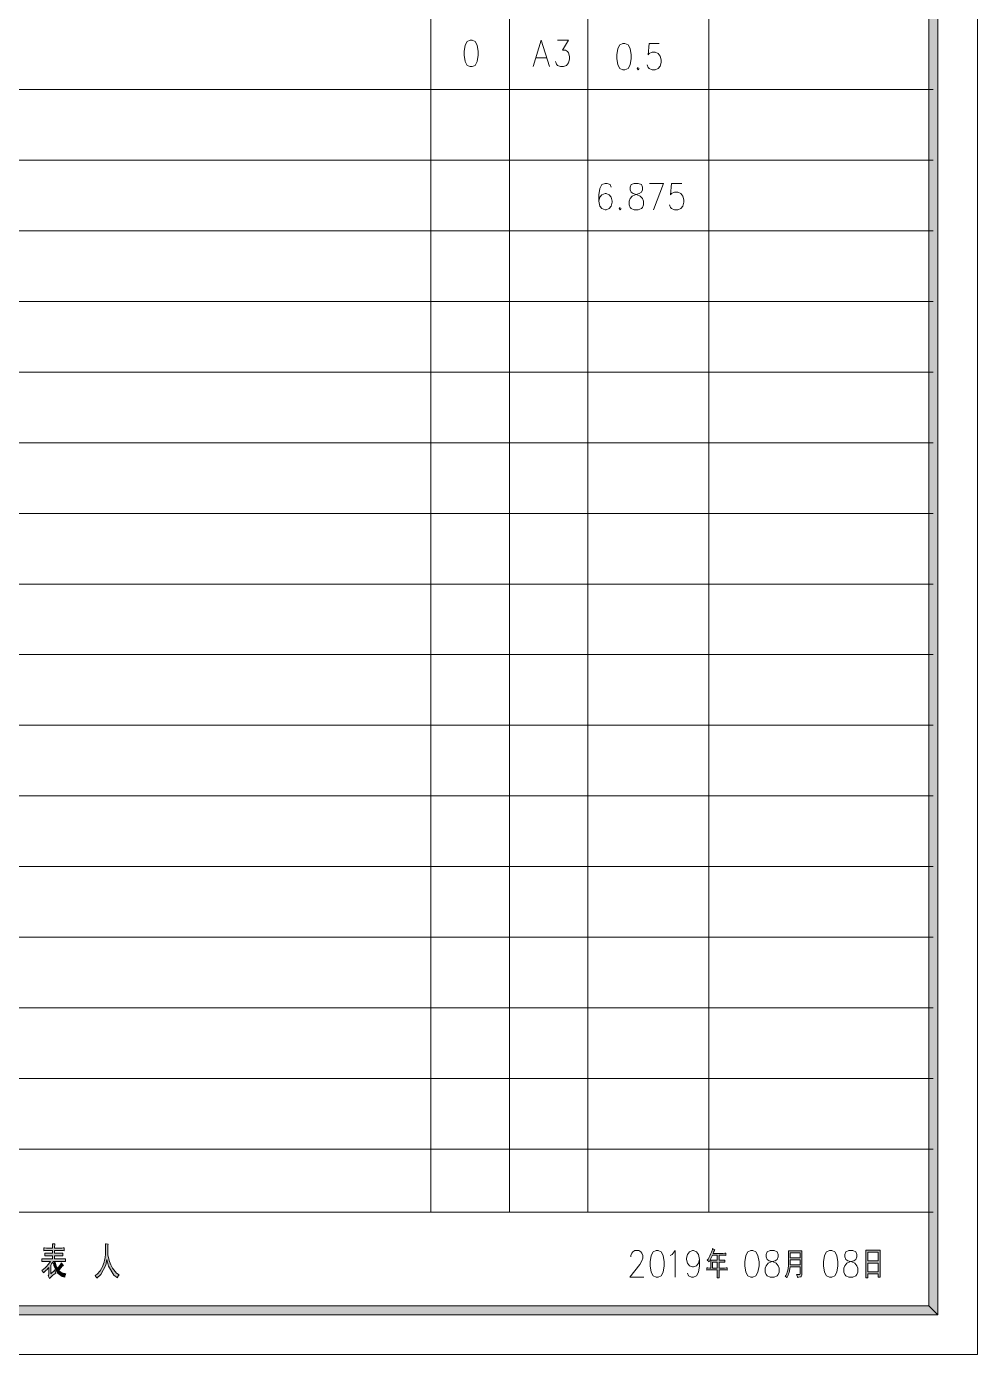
# Model space of a CAD drawing. Header units: millimetres. Extents: x 0 to 207, y 0 to 293.
# Drawn here: x 100.8 to 206.9, y 0 to 148.2 of the extents above; entities that cross this region are included whole.
import ezdxf

# ---------------------------------------------------------------- set-up
doc = ezdxf.new("R2010")
doc.units = ezdxf.units.MM

msp = doc.modelspace()

# ---------------------------------------------------------------- hatches: boundary and pattern name
h = msp.add_hatch(color=0)
h.dxf.hatch_style = 2
h.paths.add_polyline_path([(202.483861, 4.434417), (201.499611, 5.418667), (201.499611, 287.224611), (202.483861, 288.208861)])
h = msp.add_hatch(color=0)
h.dxf.hatch_style = 2
h.paths.add_polyline_path([(103.730778, 11.867444), (103.730778, 11.976806), (103.72725, 12.216694), (103.720194, 12.35075), (103.988306, 12.35075), (103.974194, 12.248444), (103.963611, 12.008556), (103.963611, 11.867444), (104.672694, 11.867444), (104.753833, 11.867444), (104.930222, 11.878028), (105.021944, 11.885083), (105.021944, 11.567583), (104.930222, 11.585222), (104.760889, 11.602861), (104.683278, 11.602861), (103.963611, 11.602861), (103.963611, 11.285361), (104.535111, 11.285361), (104.626833, 11.285361), (104.80675, 11.295944), (104.894944, 11.303), (104.894944, 11.003139), (104.813806, 11.013722), (104.633889, 11.020778), (104.535111, 11.020778), (103.963611, 11.020778), (103.963611, 10.657417), (104.789111, 10.657417), (104.894944, 10.657417), (105.0925, 10.664472), (105.184222, 10.671528), (105.184222, 10.357556), (105.096028, 10.375194), (104.905528, 10.389306), (104.799694, 10.389306), (103.79075, 10.389306), (103.748417, 10.315222), (103.621417, 10.107083), (103.533222, 9.976556), (103.533222, 9.013472), (103.639056, 9.094611), (103.871889, 9.30275), (103.998889, 9.426222), (104.009472, 9.327444), (104.051806, 9.154583), (104.080028, 9.076972), (103.970667, 9.002889), (103.769583, 8.847667), (103.677861, 8.763), (103.589667, 8.678333), (103.452083, 8.537222), (103.406222, 8.480778), (103.360361, 8.565444), (103.279222, 8.713611), (103.243944, 8.780639), (103.28275, 8.819444), (103.318028, 9.013472), (103.3145, 9.161639), (103.3145, 9.694333), (103.243944, 9.609667), (103.099306, 9.457972), (103.021694, 9.387417), (102.947611, 9.316861), (102.788861, 9.179278), (102.707722, 9.11225), (102.672444, 9.186333), (102.587778, 9.327444), (102.534861, 9.394472), (102.672444, 9.475611), (102.951139, 9.701389), (103.085194, 9.8425), (103.222778, 9.983611), (103.430917, 10.258778), (103.497944, 10.389306), (102.954667, 10.389306), (102.841778, 10.389306), (102.626583, 10.375194), (102.524278, 10.357556), (102.524278, 10.671528), (102.591306, 10.664472), (102.824139, 10.657417), (102.986417, 10.657417), (103.730778, 10.657417), (103.730778, 11.020778), (103.208667, 11.020778), (103.109889, 11.020778), (102.947611, 11.013722), (102.884111, 11.003139), (102.884111, 11.303), (102.975833, 11.295944), (103.138111, 11.285361), (103.208667, 11.285361), (103.730778, 11.285361), (103.730778, 11.602861), (103.152222, 11.602861), (103.039333, 11.602861), (102.83825, 11.585222), (102.743, 11.567583), (102.743, 11.902722), (102.831194, 11.885083), (103.064028, 11.867444), (103.208667, 11.867444)])
h = msp.add_hatch(color=0)
h.dxf.hatch_style = 2
h.paths.add_polyline_path([(108.475639, 8.79475), (108.701417, 8.9535), (109.054194, 9.345083), (109.181194, 9.577917), (109.311722, 9.81075), (109.488111, 10.287), (109.5375, 10.530417), (109.586889, 10.777361), (109.643333, 11.232444), (109.646861, 11.444111), (109.653917, 11.655778), (109.646861, 12.100278), (109.636278, 12.333111), (109.699778, 12.326056), (109.844417, 12.308417), (109.925556, 12.301361), (109.907917, 12.167306), (109.890278, 11.892139), (109.890278, 11.751028), (109.890278, 11.609917), (109.904389, 11.285361), (109.914972, 11.105444), (109.925556, 10.922), (110.091361, 10.368139), (110.246583, 10.00125), (110.401806, 9.630833), (110.849833, 9.076972), (111.146167, 8.897056), (111.079139, 8.79475), (110.983889, 8.628944), (110.962722, 8.565444), (110.5535, 8.847667), (109.974944, 9.867194), (109.798556, 10.6045), (109.682139, 9.951861), (109.117694, 8.904111), (108.673194, 8.512528), (108.637917, 8.579556), (108.539139, 8.720667)])
h = msp.add_hatch(color=0)
h.paths.add_polyline_path([(176.75225, 10.502194), (176.861611, 10.646833), (177.059167, 10.999611), (177.150889, 11.20775), (177.242611, 11.415889), (177.344917, 11.712222), (177.3555, 11.803944), (177.426056, 11.761611), (177.563639, 11.698111), (177.627139, 11.676944), (177.581278, 11.616972), (177.486028, 11.415889), (177.433111, 11.278306), (178.410306, 11.278306), (178.516139, 11.278306), (178.734861, 11.285361), (178.84775, 11.292417), (178.84775, 11.056056), (178.745444, 11.063111), (178.526722, 11.070167), (178.410306, 11.070167), (178.089278, 11.070167), (178.089278, 10.502194), (178.27625, 10.502194), (178.597278, 10.50925), (178.738389, 10.516306), (178.738389, 10.279944), (178.59375, 10.287), (178.269194, 10.294056), (178.089278, 10.294056), (178.089278, 9.644944), (178.583167, 9.644944), (178.692528, 9.644944), (178.890083, 9.652), (178.981806, 9.659056), (178.981806, 9.422694), (178.893611, 9.42975), (178.696056, 9.436806), (178.583167, 9.436806), (178.089278, 9.436806), (178.089278, 9.119306), (178.089278, 8.960556), (178.096333, 8.66775), (178.099861, 8.537222), (177.888194, 8.537222), (177.891722, 8.66775), (177.89525, 8.946444), (177.89525, 9.091083), (177.89525, 9.436806), (177.239083, 9.436806), (177.1015, 9.436806), (176.8475, 9.42975), (176.724028, 9.422694), (176.724028, 9.659056), (176.840444, 9.652), (177.06975, 9.644944), (177.179111, 9.644944), (177.179111, 9.913056), (177.175583, 10.343444), (177.172056, 10.502194), (177.89525, 10.502194), (177.89525, 11.070167), (177.344917, 11.070167), (177.242611, 10.847917), (177.059167, 10.488083), (176.978028, 10.3505), (176.925111, 10.414), (176.812222, 10.488083)])
h.paths.add_polyline_path([(177.89525, 9.644944), (177.89525, 10.294056), (177.362556, 10.294056), (177.362556, 9.644944)])
h = msp.add_hatch(color=0)
h.paths.add_polyline_path([(187.332056, 11.553472), (187.321472, 11.387667), (187.310889, 11.091333), (187.310889, 10.960806), (187.310889, 8.995833), (187.310889, 8.861778), (187.2615, 8.703028), (187.215639, 8.674806), (187.16625, 8.646583), (186.97575, 8.607778), (186.838167, 8.593667), (186.827583, 8.674806), (186.78525, 8.833556), (186.749972, 8.911167), (186.855806, 8.904111), (187.003972, 8.904111), (187.046306, 8.911167), (187.085111, 8.918222), (187.127444, 9.013472), (187.127444, 9.105194), (187.127444, 9.768417), (186.012667, 9.768417), (185.987972, 9.539111), (185.910361, 9.161639), (185.857444, 9.006417), (185.804528, 8.854722), (185.698694, 8.636), (185.645778, 8.565444), (185.606972, 8.614833), (185.508194, 8.681861), (185.45175, 8.703028), (185.529361, 8.801806), (185.652833, 9.031111), (185.698694, 9.168694), (185.744556, 9.30275), (185.804528, 9.567333), (185.815111, 9.701389), (185.825694, 9.831917), (185.839806, 10.121194), (185.839806, 10.279944), (185.839806, 10.89025), (185.839806, 11.041944), (185.83275, 11.373556), (185.829222, 11.553472)])
h.paths.add_polyline_path([(187.127444, 10.766778), (187.127444, 11.345333), (186.02325, 11.345333), (186.02325, 10.766778)])
h.paths.add_polyline_path([(187.127444, 9.990667), (187.127444, 10.558639), (186.02325, 10.558639), (186.02325, 9.990667)])
h = msp.add_hatch(color=0)
h.paths.add_polyline_path([(196.05625, 11.65225), (196.052722, 11.313583), (196.049194, 10.558639), (196.049194, 10.142361), (196.049194, 9.726083), (196.052722, 8.974667), (196.05625, 8.636), (195.834, 8.636), (195.834, 8.981722), (194.673361, 8.981722), (194.673361, 8.565444), (194.458167, 8.565444), (194.465222, 8.882944), (194.46875, 9.630833), (194.46875, 10.061222), (194.46875, 10.488083), (194.465222, 11.285361), (194.458167, 11.65225)])
h.paths.add_polyline_path([(195.834, 9.214556), (195.834, 10.198806), (194.673361, 10.198806), (194.673361, 9.214556)])
h.paths.add_polyline_path([(195.834, 10.431639), (195.834, 11.401778), (194.673361, 11.401778), (194.673361, 10.431639)])
h = msp.add_hatch(color=0)
h.dxf.hatch_style = 2
h.paths.add_polyline_path([(104.009472, 10.308167), (104.051806, 10.131778), (104.189389, 9.775472), (104.288167, 9.592028), (104.404583, 9.726083), (104.61625, 10.040056), (104.707972, 10.2235), (104.760889, 10.149417), (104.880833, 10.008306), (104.951389, 9.941278), (104.898472, 9.916583), (104.782056, 9.814278), (104.718556, 9.733139), (104.655056, 9.655528), (104.517472, 9.475611), (104.439861, 9.376833), (104.499833, 9.295694), (104.672694, 9.165167), (104.789111, 9.119306), (104.905528, 9.073444), (105.120722, 9.020528), (105.2195, 9.013472), (105.166583, 8.92175), (105.103083, 8.720667), (105.0925, 8.614833), (104.796167, 8.713611), (104.36225, 9.020528), (104.224667, 9.228667), (104.090611, 9.436806), (103.889528, 9.916583), (103.826028, 10.19175)])
h = msp.add_hatch(color=0)
h.dxf.hatch_style = 2
h.paths.add_polyline_path([(24.140583, 4.434417), (25.124833, 5.418667), (201.499611, 5.418667), (202.483861, 4.434417)])

# ---------------------------------------------------------------- linework, layer by layer
at = {"color": 0, "lineweight": 0}
for points in [[(0, 0), (206.918278, 0), (206.918278, 292.643278), (0, 292.643278)], [(202.483861, 4.434417), (201.499611, 5.418667), (201.499611, 287.224611), (202.483861, 288.208861)], [(150.322139, 146.660306), (149.983472, 146.519194), (149.757694, 146.095861), (149.644806, 145.393833), (149.644806, 144.9705), (149.757694, 144.268472), (149.983472, 143.845139), (150.322139, 143.704028), (150.544389, 143.704028), (150.883056, 143.845139), (151.108833, 144.268472), (151.221722, 144.9705), (151.221722, 145.393833), (151.108833, 146.095861), (150.883056, 146.519194), (150.544389, 146.660306)], [(167.371889, 146.296944), (167.03675, 146.155833), (166.810972, 145.7325), (166.698083, 145.030472), (166.698083, 144.607139), (166.810972, 143.901583), (167.03675, 143.481778), (167.371889, 143.340667), (167.597667, 143.340667), (167.936333, 143.481778), (168.162111, 143.901583), (168.275, 144.607139), (168.275, 145.030472), (168.162111, 145.7325), (167.936333, 146.155833), (167.597667, 146.296944)], [(168.631306, 130.672417), (168.296167, 130.534833), (168.183278, 130.252611), (168.183278, 129.970389), (168.296167, 129.688167), (168.521944, 129.547056), (168.969972, 129.405944), (169.308639, 129.264833), (169.534417, 128.986139), (169.647306, 128.703917), (169.647306, 128.280583), (169.534417, 127.998361), (169.421528, 127.85725), (169.082861, 127.719667), (168.631306, 127.719667), (168.296167, 127.85725), (168.183278, 127.998361), (168.070389, 128.280583), (168.070389, 128.703917), (168.183278, 128.986139), (168.409056, 129.264833), (168.744194, 129.405944), (169.19575, 129.547056), (169.421528, 129.688167), (169.534417, 129.970389), (169.534417, 130.252611), (169.421528, 130.534833), (169.082861, 130.672417)], [(103.730778, 11.867444), (103.730778, 11.976806), (103.72725, 12.216694), (103.720194, 12.35075), (103.988306, 12.35075), (103.974194, 12.248444), (103.963611, 12.008556), (103.963611, 11.867444), (104.672694, 11.867444), (104.753833, 11.867444), (104.930222, 11.878028), (105.021944, 11.885083), (105.021944, 11.567583), (104.930222, 11.585222), (104.760889, 11.602861), (104.683278, 11.602861), (103.963611, 11.602861), (103.963611, 11.285361), (104.535111, 11.285361), (104.626833, 11.285361), (104.80675, 11.295944), (104.894944, 11.303), (104.894944, 11.003139), (104.813806, 11.013722), (104.633889, 11.020778), (104.535111, 11.020778), (103.963611, 11.020778), (103.963611, 10.657417), (104.789111, 10.657417), (104.894944, 10.657417), (105.0925, 10.664472), (105.184222, 10.671528), (105.184222, 10.357556), (105.096028, 10.375194), (104.905528, 10.389306), (104.799694, 10.389306), (103.79075, 10.389306), (103.748417, 10.315222), (103.621417, 10.107083), (103.533222, 9.976556), (103.533222, 9.013472), (103.639056, 9.094611), (103.871889, 9.30275), (103.998889, 9.426222), (104.009472, 9.327444), (104.051806, 9.154583), (104.080028, 9.076972), (103.970667, 9.002889), (103.769583, 8.847667), (103.677861, 8.763), (103.589667, 8.678333), (103.452083, 8.537222), (103.406222, 8.480778), (103.360361, 8.565444), (103.279222, 8.713611), (103.243944, 8.780639), (103.28275, 8.819444), (103.318028, 9.013472), (103.3145, 9.161639), (103.3145, 9.694333), (103.243944, 9.609667), (103.099306, 9.457972), (103.021694, 9.387417), (102.947611, 9.316861), (102.788861, 9.179278), (102.707722, 9.11225), (102.672444, 9.186333), (102.587778, 9.327444), (102.534861, 9.394472), (102.672444, 9.475611), (102.951139, 9.701389), (103.085194, 9.8425), (103.222778, 9.983611), (103.430917, 10.258778), (103.497944, 10.389306), (102.954667, 10.389306), (102.841778, 10.389306), (102.626583, 10.375194), (102.524278, 10.357556), (102.524278, 10.671528), (102.591306, 10.664472), (102.824139, 10.657417), (102.986417, 10.657417), (103.730778, 10.657417), (103.730778, 11.020778), (103.208667, 11.020778), (103.109889, 11.020778), (102.947611, 11.013722), (102.884111, 11.003139), (102.884111, 11.303), (102.975833, 11.295944), (103.138111, 11.285361), (103.208667, 11.285361), (103.730778, 11.285361), (103.730778, 11.602861), (103.152222, 11.602861), (103.039333, 11.602861), (102.83825, 11.585222), (102.743, 11.567583), (102.743, 11.902722), (102.831194, 11.885083), (103.064028, 11.867444), (103.208667, 11.867444)], [(108.475639, 8.79475), (108.701417, 8.9535), (109.054194, 9.345083), (109.181194, 9.577917), (109.311722, 9.81075), (109.488111, 10.287), (109.5375, 10.530417), (109.586889, 10.777361), (109.643333, 11.232444), (109.646861, 11.444111), (109.653917, 11.655778), (109.646861, 12.100278), (109.636278, 12.333111), (109.699778, 12.326056), (109.844417, 12.308417), (109.925556, 12.301361), (109.907917, 12.167306), (109.890278, 11.892139), (109.890278, 11.751028), (109.890278, 11.609917), (109.904389, 11.285361), (109.914972, 11.105444), (109.925556, 10.922), (110.091361, 10.368139), (110.246583, 10.00125), (110.401806, 9.630833), (110.849833, 9.076972), (111.146167, 8.897056), (111.079139, 8.79475), (110.983889, 8.628944), (110.962722, 8.565444), (110.5535, 8.847667), (109.974944, 9.867194), (109.798556, 10.6045), (109.682139, 9.951861), (109.117694, 8.904111), (108.673194, 8.512528), (108.637917, 8.579556), (108.539139, 8.720667)], [(171.061944, 11.58875), (170.723278, 11.447639), (170.501028, 11.024306), (170.388139, 10.322278), (170.388139, 9.898944), (170.501028, 9.196917), (170.723278, 8.773583), (171.061944, 8.632472), (171.287722, 8.632472), (171.626389, 8.773583), (171.852167, 9.196917), (171.965056, 9.898944), (171.965056, 10.322278), (171.852167, 11.024306), (171.626389, 11.447639), (171.287722, 11.58875)], [(176.75225, 10.502194), (176.861611, 10.646833), (177.059167, 10.999611), (177.150889, 11.20775), (177.242611, 11.415889), (177.344917, 11.712222), (177.3555, 11.803944), (177.426056, 11.761611), (177.563639, 11.698111), (177.627139, 11.676944), (177.581278, 11.616972), (177.486028, 11.415889), (177.433111, 11.278306), (178.410306, 11.278306), (178.516139, 11.278306), (178.734861, 11.285361), (178.84775, 11.292417), (178.84775, 11.056056), (178.745444, 11.063111), (178.526722, 11.070167), (178.410306, 11.070167), (178.089278, 11.070167), (178.089278, 10.502194), (178.27625, 10.502194), (178.597278, 10.50925), (178.738389, 10.516306), (178.738389, 10.279944), (178.59375, 10.287), (178.269194, 10.294056), (178.089278, 10.294056), (178.089278, 9.644944), (178.583167, 9.644944), (178.692528, 9.644944), (178.890083, 9.652), (178.981806, 9.659056), (178.981806, 9.422694), (178.893611, 9.42975), (178.696056, 9.436806), (178.583167, 9.436806), (178.089278, 9.436806), (178.089278, 9.119306), (178.089278, 8.960556), (178.096333, 8.66775), (178.099861, 8.537222), (177.888194, 8.537222), (177.891722, 8.66775), (177.89525, 8.946444), (177.89525, 9.091083), (177.89525, 9.436806), (177.239083, 9.436806), (177.1015, 9.436806), (176.8475, 9.42975), (176.724028, 9.422694), (176.724028, 9.659056), (176.840444, 9.652), (177.06975, 9.644944), (177.179111, 9.644944), (177.179111, 9.913056), (177.175583, 10.343444), (177.172056, 10.502194), (177.89525, 10.502194), (177.89525, 11.070167), (177.344917, 11.070167), (177.242611, 10.847917), (177.059167, 10.488083), (176.978028, 10.3505), (176.925111, 10.414), (176.812222, 10.488083)], [(181.648806, 11.58875), (181.310139, 11.447639), (181.084361, 11.024306), (180.971472, 10.322278), (180.971472, 9.898944), (181.084361, 9.196917), (181.310139, 8.773583), (181.648806, 8.632472), (181.874583, 8.632472), (182.209722, 8.773583), (182.4355, 9.196917), (182.548389, 9.898944), (182.548389, 10.322278), (182.4355, 11.024306), (182.209722, 11.447639), (181.874583, 11.58875)], [(183.786639, 11.58875), (183.447972, 11.447639), (183.335083, 11.165417), (183.335083, 10.883194), (183.447972, 10.6045), (183.67375, 10.463389), (184.125306, 10.322278), (184.463972, 10.181167), (184.68975, 9.898944), (184.799111, 9.616722), (184.799111, 9.196917), (184.68975, 8.914694), (184.576861, 8.773583), (184.238194, 8.632472), (183.786639, 8.632472), (183.447972, 8.773583), (183.335083, 8.914694), (183.225722, 9.196917), (183.225722, 9.616722), (183.335083, 9.898944), (183.560861, 10.181167), (183.899528, 10.322278), (184.351083, 10.463389), (184.576861, 10.6045), (184.68975, 10.883194), (184.68975, 11.165417), (184.576861, 11.447639), (184.238194, 11.58875)], [(187.332056, 11.553472), (187.321472, 11.387667), (187.310889, 11.091333), (187.310889, 10.960806), (187.310889, 8.995833), (187.310889, 8.861778), (187.2615, 8.703028), (187.215639, 8.674806), (187.16625, 8.646583), (186.97575, 8.607778), (186.838167, 8.593667), (186.827583, 8.674806), (186.78525, 8.833556), (186.749972, 8.911167), (186.855806, 8.904111), (187.003972, 8.904111), (187.046306, 8.911167), (187.085111, 8.918222), (187.127444, 9.013472), (187.127444, 9.105194), (187.127444, 9.768417), (186.012667, 9.768417), (185.987972, 9.539111), (185.910361, 9.161639), (185.857444, 9.006417), (185.804528, 8.854722), (185.698694, 8.636), (185.645778, 8.565444), (185.606972, 8.614833), (185.508194, 8.681861), (185.45175, 8.703028), (185.529361, 8.801806), (185.652833, 9.031111), (185.698694, 9.168694), (185.744556, 9.30275), (185.804528, 9.567333), (185.815111, 9.701389), (185.825694, 9.831917), (185.839806, 10.121194), (185.839806, 10.279944), (185.839806, 10.89025), (185.839806, 11.041944), (185.83275, 11.373556), (185.829222, 11.553472)], [(187.127444, 10.766778), (187.127444, 11.345333), (186.02325, 11.345333), (186.02325, 10.766778)], [(187.127444, 9.990667), (187.127444, 10.558639), (186.02325, 10.558639), (186.02325, 9.990667)], [(190.429444, 11.58875), (190.094306, 11.447639), (189.868528, 11.024306), (189.755639, 10.322278), (189.755639, 9.898944), (189.868528, 9.196917), (190.094306, 8.773583), (190.429444, 8.632472), (190.655222, 8.632472), (190.993889, 8.773583), (191.219667, 9.196917), (191.332556, 9.898944), (191.332556, 10.322278), (191.219667, 11.024306), (190.993889, 11.447639), (190.655222, 11.58875)], [(192.570806, 11.58875), (192.232139, 11.447639), (192.11925, 11.165417), (192.11925, 10.883194), (192.232139, 10.6045), (192.457917, 10.463389), (192.909472, 10.322278), (193.248139, 10.181167), (193.470389, 9.898944), (193.583278, 9.616722), (193.583278, 9.196917), (193.470389, 8.914694), (193.3575, 8.773583), (193.022361, 8.632472), (192.570806, 8.632472), (192.232139, 8.773583), (192.11925, 8.914694), (192.006361, 9.196917), (192.006361, 9.616722), (192.11925, 9.898944), (192.345028, 10.181167), (192.683694, 10.322278), (193.13525, 10.463389), (193.3575, 10.6045), (193.470389, 10.883194), (193.470389, 11.165417), (193.3575, 11.447639), (193.022361, 11.58875)], [(196.05625, 11.65225), (196.052722, 11.313583), (196.049194, 10.558639), (196.049194, 10.142361), (196.049194, 9.726083), (196.052722, 8.974667), (196.05625, 8.636), (195.834, 8.636), (195.834, 8.981722), (194.673361, 8.981722), (194.673361, 8.565444), (194.458167, 8.565444), (194.465222, 8.882944), (194.46875, 9.630833), (194.46875, 10.061222), (194.46875, 10.488083), (194.465222, 11.285361), (194.458167, 11.65225)], [(195.834, 10.431639), (195.834, 11.401778), (194.673361, 11.401778), (194.673361, 10.431639)], [(104.009472, 10.308167), (104.051806, 10.131778), (104.189389, 9.775472), (104.288167, 9.592028), (104.404583, 9.726083), (104.61625, 10.040056), (104.707972, 10.2235), (104.760889, 10.149417), (104.880833, 10.008306), (104.951389, 9.941278), (104.898472, 9.916583), (104.782056, 9.814278), (104.718556, 9.733139), (104.655056, 9.655528), (104.517472, 9.475611), (104.439861, 9.376833), (104.499833, 9.295694), (104.672694, 9.165167), (104.789111, 9.119306), (104.905528, 9.073444), (105.120722, 9.020528), (105.2195, 9.013472), (105.166583, 8.92175), (105.103083, 8.720667), (105.0925, 8.614833), (104.796167, 8.713611), (104.36225, 9.020528), (104.224667, 9.228667), (104.090611, 9.436806), (103.889528, 9.916583), (103.826028, 10.19175)], [(177.89525, 9.644944), (177.89525, 10.294056), (177.362556, 10.294056), (177.362556, 9.644944)], [(195.834, 9.214556), (195.834, 10.198806), (194.673361, 10.198806), (194.673361, 9.214556)], [(24.140583, 4.434417), (25.124833, 5.418667), (201.499611, 5.418667), (202.483861, 4.434417)]]:
    msp.add_lwpolyline(points, close=True, dxfattribs=at)
for points in [[(145.923, 242.637028), (145.923, 15.889111)], [(154.696583, 242.637028), (154.696583, 15.889111)], [(163.470167, 242.637028), (163.470167, 15.889111)], [(176.949806, 242.637028), (176.949806, 15.889111)], [(157.360056, 143.704028), (158.259639, 146.660306), (159.16275, 143.704028)], [(160.062333, 146.660306), (161.300583, 146.660306), (160.626778, 145.534944), (160.961917, 145.534944), (161.187694, 145.393833), (161.300583, 145.252722), (161.413472, 144.829389), (161.413472, 144.550694), (161.300583, 144.127361), (161.074806, 143.845139), (160.739667, 143.704028), (160.401, 143.704028), (160.062333, 143.845139), (159.949444, 143.98625), (159.836556, 144.268472)], [(171.425306, 146.296944), (170.299944, 146.296944), (170.187056, 145.030472), (170.299944, 145.171583), (170.638611, 145.309167), (170.977278, 145.309167), (171.315944, 145.171583), (171.538194, 144.889361), (171.651083, 144.466028), (171.651083, 144.183806), (171.538194, 143.764), (171.315944, 143.481778), (170.977278, 143.340667), (170.638611, 143.340667), (170.299944, 143.481778), (170.187056, 143.622889), (170.074167, 143.901583)], [(157.698722, 144.688278), (158.824083, 144.688278)], [(169.061694, 143.622889), (168.948806, 143.481778), (169.061694, 143.340667), (169.174583, 143.481778)], [(25.124833, 141.149917), (201.9935, 141.149917)], [(25.124833, 133.265333), (201.9935, 133.265333)], [(166.041917, 130.252611), (165.929028, 130.534833), (165.593889, 130.672417), (165.368111, 130.672417), (165.029444, 130.534833), (164.803667, 130.1115), (164.690778, 129.405944), (164.690778, 128.703917), (164.803667, 128.139472), (165.029444, 127.85725), (165.368111, 127.719667), (165.481, 127.719667), (165.816139, 127.85725), (166.041917, 128.139472), (166.154806, 128.562806), (166.154806, 128.703917), (166.041917, 129.12725), (165.816139, 129.405944), (165.481, 129.547056), (165.368111, 129.547056), (165.029444, 129.405944), (164.803667, 129.12725), (164.690778, 128.703917)], [(170.321111, 130.672417), (171.898028, 130.672417), (170.772667, 127.719667)], [(173.9265, 130.672417), (172.801139, 130.672417), (172.68825, 129.405944), (172.801139, 129.547056), (173.136278, 129.688167), (173.474944, 129.688167), (173.813611, 129.547056), (174.039389, 129.264833), (174.152278, 128.845028), (174.152278, 128.562806), (174.039389, 128.139472), (173.813611, 127.85725), (173.474944, 127.719667), (173.136278, 127.719667), (172.801139, 127.85725), (172.68825, 127.998361), (172.575361, 128.280583)], [(167.057917, 127.998361), (166.945028, 127.85725), (167.057917, 127.719667), (167.167278, 127.85725)], [(25.124833, 125.384278), (201.9935, 125.384278)], [(25.124833, 117.499694), (201.9935, 117.499694)], [(25.124833, 109.618639), (201.9935, 109.618639)], [(25.124833, 101.734056), (201.9935, 101.734056)], [(25.124833, 93.853), (201.9935, 93.853)], [(25.124833, 85.971944), (201.9935, 85.971944)], [(25.124833, 78.087361), (201.9935, 78.087361)], [(25.124833, 70.206306), (201.9935, 70.206306)], [(25.124833, 62.321722), (201.9935, 62.321722)], [(25.124833, 54.440667), (201.9935, 54.440667)], [(25.124833, 46.556083), (201.9935, 46.556083)], [(25.124833, 38.675028), (201.9935, 38.675028)], [(25.124833, 30.790444), (201.9935, 30.790444)], [(24.634472, 22.909389), (201.9935, 22.909389)], [(24.634472, 15.889111), (201.9935, 15.889111)], [(168.246778, 10.883194), (168.246778, 11.024306), (168.359667, 11.306528), (168.472556, 11.447639), (168.698333, 11.58875), (169.146361, 11.58875), (169.372139, 11.447639), (169.485028, 11.306528), (169.597917, 11.024306), (169.597917, 10.742083), (169.485028, 10.463389), (169.25925, 10.040056), (168.133889, 8.632472), (169.710806, 8.632472)], [(172.638861, 11.024306), (172.864639, 11.165417), (173.203306, 11.58875), (173.203306, 8.632472)], [(175.905583, 10.6045), (175.792694, 10.181167), (175.566917, 9.898944), (175.22825, 9.757833), (175.115361, 9.757833), (174.780222, 9.898944), (174.554444, 10.181167), (174.441556, 10.6045), (174.441556, 10.742083), (174.554444, 11.165417), (174.780222, 11.447639), (175.115361, 11.58875), (175.22825, 11.58875), (175.566917, 11.447639), (175.792694, 11.165417), (175.905583, 10.6045), (175.905583, 9.898944), (175.792694, 9.196917), (175.566917, 8.773583), (175.22825, 8.632472), (175.002472, 8.632472), (174.667333, 8.773583), (174.554444, 9.055806)]]:
    msp.add_lwpolyline(points, dxfattribs=at)

doc.saveas('drawing.dxf')
